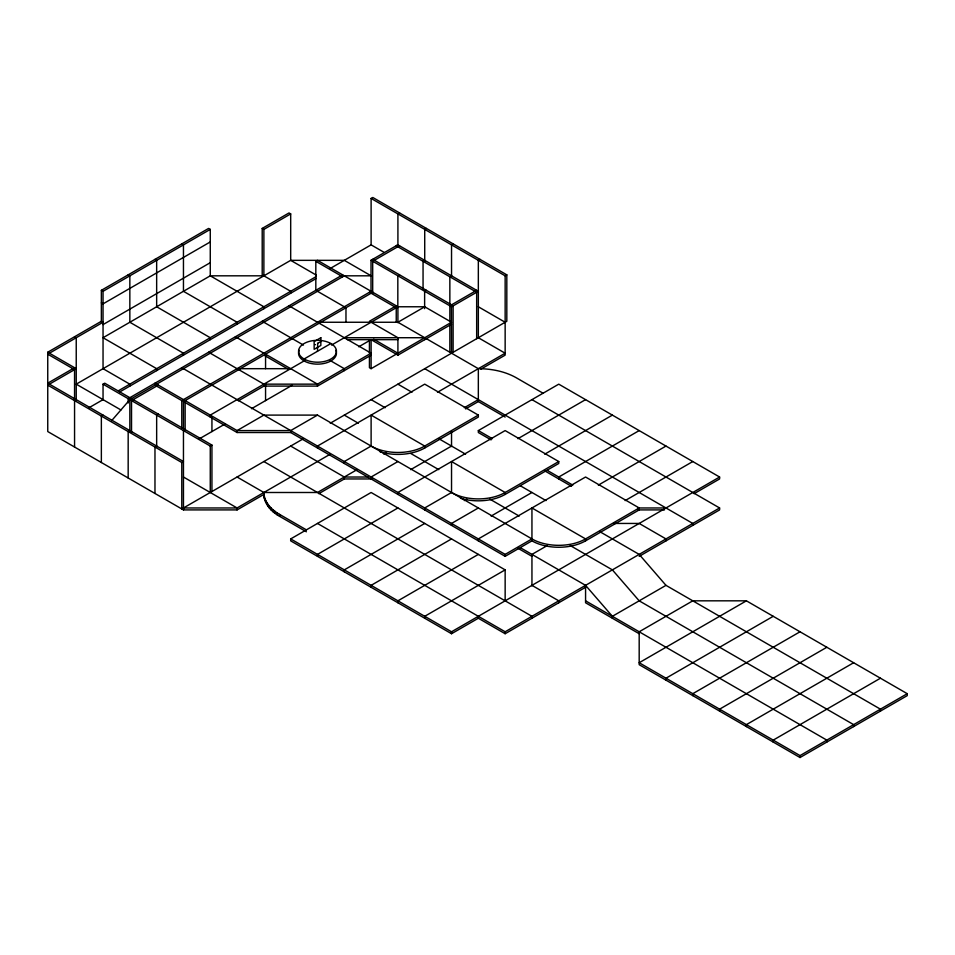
<?xml version="1.0" encoding="UTF-8"?>
<svg xmlns="http://www.w3.org/2000/svg" width="955" height="955" viewBox="0 0 955 955"><rect width="100%" height="100%" fill="white"/><g stroke="black" fill="none" stroke-linecap="round" stroke-linejoin="round"><path stroke-width="1.43" d="M315.544 344.695L315.257 344.564M320.844 341.592L317.549 343.263M111.651 420.642L129.844 399.632L344.301 275.816L371.113 275.816L344.301 260.345L290.69 260.345L76.233 384.161L120.915 409.946M101.361 322.145L101.361 290.32L208.596 228.424L210.267 229.391L210.267 275.816L103.044 337.724L156.656 368.678L156.656 370.612M101.361 290.32L103.044 291.299L210.267 229.391M210.267 241.949L103.044 303.857L101.361 302.89M237.079 477.023L263.878 492.494L263.878 494.427L237.079 509.91L183.456 509.91L47.75 431.553L47.75 352.228L101.361 321.274L103.044 322.253L47.75 354.174L74.562 369.645L74.562 400.121M290.69 293.233L290.69 291.299L262.207 274.849L262.207 228.424L289.019 212.941L290.69 213.908L290.69 260.345L316.224 275.076M262.207 228.424L263.878 229.391L290.69 213.908M103.044 324.593L210.267 262.685M74.562 367.711L47.75 383.182L183.456 461.54L181.784 462.507L47.75 385.128L76.233 368.678L47.75 352.228M330.263 268.451L371.113 244.862L371.113 198.437L372.784 197.47L506.819 274.849L506.819 321.286L330.263 423.22M76.233 399.632L74.562 400.599L74.562 447.036M103.044 400.121L103.044 384.161L104.716 383.182L211.938 445.09L211.938 491.527M345.973 322.253L345.973 307.737L315.819 290.332L315.819 261.312L317.49 260.345L397.913 306.77L424.724 306.77L451.536 322.253L397.913 353.207L373.668 339.192M399.596 212.941L397.913 213.908L397.913 245.829M88.994 407.737L103.044 399.632M118.36 390.786L316.224 276.556M119.638 391.992L316.224 278.49M342.63 274.849L128.173 398.665L128.173 403.022M371.018 260.285L397.829 244.814L478.336 291.299L451.536 306.77L371.018 260.285L371.018 292.206M103.044 415.103L101.361 416.082L101.361 462.507M397.913 244.862L396.241 245.829L476.664 292.266L476.664 338.691M426.396 228.424L424.724 229.391L424.724 261.312M399.5 245.781L372.689 261.252L372.689 293.173M158.327 385.128L131.527 400.599L131.527 432.52M129.844 430.586L128.173 431.553L128.173 477.989M158.327 414.136L156.656 415.103L156.656 447.036M154.973 385.128L181.784 400.599L371.113 291.299M399.5 274.801L397.829 275.768L397.829 307.689M424.724 260.345L423.053 261.312L423.053 288.876M453.207 243.895L451.536 244.862L451.536 276.783M372.784 292.266L185.139 400.599L185.139 429.619L183.456 430.586L183.456 509.91M304.096 359.008A18.957 10.947 0 0 0 335.802 354.102A18.957 10.947 0 0 0 312.595 340.696A18.957 10.947 0 0 0 304.096 359.008L330.896 343.525M396.241 305.803L369.43 321.274L397.913 337.724L397.913 355.141L371.113 339.658L371.113 368.678L369.43 367.711L369.43 356.108M156.656 446.057L154.973 447.024L154.973 493.46M304.729 360.572L210.267 415.103L210.267 417.049M331.54 345.089L397.913 306.77L397.913 322.73M426.312 290.272L424.629 291.239L424.629 308.656M451.536 275.816L449.853 276.783L449.853 304.347M480.019 259.378L478.336 260.345L478.336 337.724L505.147 353.207L437.486 392.266M238.356 400.825L263.878 386.095L317.49 386.095L371.113 355.141M317.49 322.253L397.913 322.253L424.724 306.77M199.177 438.918L224.712 424.187M251.511 408.704L292.361 385.128M358.746 346.796L370.23 340.171M476.664 290.32L449.853 305.803L449.853 321.763M451.44 353.147L453.112 352.18L453.112 305.755L451.44 306.722L451.536 353.207M103.044 384.161L210.267 446.057L211.938 445.09M371.113 198.437L505.147 275.816L506.819 274.849M371.113 368.678L396.635 353.935M397.913 355.141L451.536 324.187M154.973 383.182L237.079 430.586L290.69 430.586L317.49 415.103L531.947 538.918A37.914 21.893 0 0 0 585.57 538.918L639.182 507.965L639.182 509.898L585.57 540.852A37.914 21.893 0 0 1 531.947 540.852L505.147 556.335L290.69 432.52L237.079 432.52L183.456 401.566M303.451 438.691L181.784 508.943L181.784 462.507M330.263 454.174L237.079 507.965L183.456 507.965M480.89 369.143L505.147 355.141L505.147 275.816M380.042 451.822A37.914 21.893 0 0 0 424.724 448.002L478.336 417.049L478.336 415.103L424.724 446.057A37.914 21.893 0 0 1 371.113 446.057L344.301 461.54L344.301 463.473M357.063 469.645L317.49 492.494L263.878 492.494C263.067 502.951 270.993 511.57 279.588 516.321L306.388 531.792M383.874 454.174L386.429 452.694M464.297 407.737L478.336 399.632M318.767 493.687L344.301 478.956L372.593 478.956M465.574 408.931L478.336 401.566L505.147 417.049M397.913 461.54L371.113 477.011L371.113 478.956M585.57 587.289L505.147 633.726L478.336 618.243L451.536 633.726L290.69 540.864L290.69 538.918L371.113 492.494L505.147 569.872L505.147 601.292M410.686 469.645L451.536 446.069M491.109 439.885L478.336 432.52L478.336 430.586L558.759 384.161L719.604 477.023L719.604 478.956L694.07 493.687M397.913 507.965L317.49 554.401L317.49 556.335M517.908 438.691L585.57 399.632M460.465 498.247A37.914 21.893 0 0 0 505.147 494.427L558.759 463.473L558.759 461.54L505.147 492.494A37.914 21.893 0 0 1 451.536 492.494L424.724 507.965L424.724 509.898M424.724 523.447L344.301 569.872L344.301 571.818M464.297 500.599L466.852 499.131M544.72 454.174L612.37 415.115M478.336 507.965L451.536 523.447L451.536 525.381M451.536 538.918L371.113 585.355L371.113 587.289M491.109 516.082L531.947 492.494M639.182 430.586L558.759 477.023L558.759 478.956M478.336 554.401L397.913 600.826L397.913 602.772M598.331 485.128L665.981 446.069M181.784 367.711L505.147 554.401L531.947 538.918M505.147 569.872L424.724 616.309L424.724 618.243M547.275 545.556L531.947 554.401L531.947 585.821M625.143 500.599L692.793 461.54M290.69 538.918L451.536 631.78L719.604 477.023M317.49 523.447L505.147 631.78L719.604 507.965L719.604 509.91L639.182 556.335M612.37 618.243L612.37 616.309L665.981 585.355L880.438 709.171L880.438 711.105M746.404 600.826L639.182 662.734L800.027 755.596L907.25 693.688L907.25 695.622L800.027 757.53L639.182 664.68L639.182 631.78L692.793 600.826L746.404 600.826L907.25 693.688M773.216 616.309L665.981 678.217L665.981 680.151M800.027 631.78L692.793 693.688L692.793 695.622M826.827 647.263L719.604 709.171L719.604 711.105M853.639 662.734L746.404 724.642L746.404 726.576M880.438 678.217L773.216 740.125L773.216 742.059M344.301 337.724L424.724 337.724L424.724 339.658M347.286 339.658L397.913 339.658M237.079 368.678L290.69 368.678M208.596 352.24L263.878 384.149L317.49 384.149L371.113 353.195L289.019 305.803M317.49 415.103L263.878 415.103L237.079 430.586L237.079 432.52M290.69 446.069L344.301 477.023L368.129 477.023M637.689 507.965L665.981 507.965M637.689 509.91L664.501 509.91M613.862 523.447L639.182 523.447L665.981 538.918L665.981 540.864M425.906 338.404L478.336 368.678C491.419 368.749 504.765 371.268 516.249 377.75L543.061 393.221M371.113 244.862L383.874 252.227M478.336 306.77L505.147 322.253M372.689 259.318L453.112 305.755M315.819 261.312L342.63 276.783M369.43 292.266L396.241 307.737L396.241 322.253M397.913 322.253L424.724 337.724M531.947 399.632L719.604 507.965M424.724 368.678L692.793 523.447L692.793 525.381M181.784 243.895L183.456 244.862L183.456 291.299L237.079 322.253L237.079 324.187M478.336 415.103L424.724 384.149L317.49 446.057L317.49 448.002M558.759 461.54L505.147 430.586L397.913 492.494L397.913 494.427M639.182 507.965L585.57 477.011L478.336 538.918L478.336 540.852M397.913 384.161L411.963 392.266M478.336 430.586L492.374 438.691M547.275 470.385L572.797 485.128M544.72 470.839L571.52 486.322M154.973 259.378L156.656 260.345L156.656 306.77L210.267 337.724L210.267 339.658M262.207 321.286L303.451 345.089M330.263 360.572L344.301 368.678L344.301 370.612M371.113 399.632L385.151 407.737M438.763 438.691L465.574 454.174M520.463 485.856L545.997 500.599M599.609 531.553L639.182 554.401L665.981 585.355M128.173 274.849L129.844 275.816L129.844 322.253L183.456 353.207L183.456 355.141M235.396 336.757L317.49 384.149L317.49 386.095M265.156 355.869L288.135 369.143M344.301 415.115L358.34 423.22M410.686 453.434L438.763 469.645M489.831 499.131L519.186 516.082M570.242 545.556L612.37 569.872L639.182 600.826L853.639 724.642L853.639 726.576M520.463 547.764L585.57 585.355L612.37 616.309M517.908 548.23L531.947 556.335M585.57 600.826L826.827 740.125L826.827 742.059M639.182 633.726L585.57 602.772L585.57 585.355M531.947 585.355L558.759 600.826L558.759 602.772M74.562 336.757L76.233 337.724L76.233 400.599M263.878 461.54L531.947 616.309L531.947 618.243M263.998 494.523C265.096 503.404 272.187 510.113 279.588 514.387L306.388 529.858M183.456 477.023L237.079 507.965L237.079 509.91M263.878 494.427L263.998 496.457M800.027 755.596L800.027 757.53M585.57 540.852L585.57 538.918L531.947 507.965L531.947 540.852M505.147 494.427L505.147 492.494L451.536 461.54L451.536 492.494M505.147 554.401L505.147 556.335M505.147 631.78L505.147 633.726M478.336 368.678L478.336 401.566M478.336 616.309L478.336 618.243M451.536 431.779L451.536 446.522M451.536 631.78L451.536 633.726M449.853 324.664L449.853 352.24M424.724 448.002L424.724 446.057L371.113 415.103L371.113 446.057M369.43 340.147L369.43 353.207M344.301 477.023L344.301 478.956M317.705 343.49L317.49 351.261M290.69 430.586L290.69 432.52M279.588 514.387L279.588 516.321M277.189 512.907L277.189 514.841M274.956 511.343L274.956 513.277M272.915 509.695L272.915 511.629M271.065 507.965L271.065 509.91M269.406 506.186L269.406 508.12M267.961 504.336L267.961 506.269M266.732 502.437L266.732 504.383M265.562 354.174L265.562 368.678M265.562 384.638L265.562 400.599M265.705 500.504L265.705 502.437M264.917 498.534L264.917 500.468M264.344 496.528L264.344 498.474M263.878 229.391L263.878 275.816L210.267 275.816L263.878 306.77L263.878 308.704M263.878 384.149L263.878 386.095M211.938 417.049L211.938 431.553M210.267 446.057L210.267 492.494M183.456 399.632L183.456 428.652M181.784 400.599L181.784 428.162M129.844 386.095L129.844 384.161L103.044 368.678L103.044 291.299M129.844 399.632L129.844 431.553M335.802 350.366A18.957 10.947 0 0 1 317.49 364.142A18.957 10.947 0 0 1 299.19 350.366M320.844 337.724L314.147 341.592L314.147 349.327L320.844 345.459L320.844 337.724"/></g></svg>
